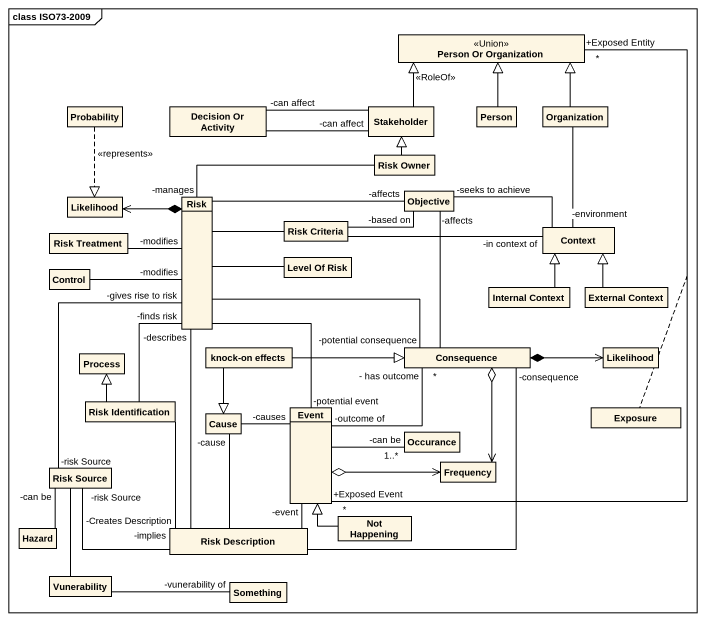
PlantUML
@startuml
mainframe class ISO73-2009
hide circle
hide empty members
class "Person Or Organization" as Person_Or_Organization <<Union>>
class Probability
class "Decision Or Activity" as Decision_Or_Activity
class Stakeholder
class "Person" as Person_
class Organization
class "Risk Owner" as Risk_Owner
class Objective
class "Risk Treatment" as Risk_Treatment
class Likelihood
class Risk
class "Risk Criteria" as Risk_Criteria
class Context
class "Control" as Control_
class "Level Of Risk" as Level_Of_Risk
class "Internal Context" as Internal_Context
class "External Context" as External_Context
class "knock-on effects" as knock_on_effects
class Consequence
class "Likelihood" as Likelihood_2
class "Process" as Process_
class "Risk Identification" as Risk_Identification
class Cause
class Event
class Exposure
class Occurance
class Frequency
class "Risk Source" as Risk_Source
class Hazard
class "Risk Description" as Risk_Description
class "Not Happening" as Not_Happening
class Vunerability
class Something
Probability ..|> Likelihood : <<represents>>
Decision_Or_Activity "-can affect" -right- Stakeholder
Decision_Or_Activity -right- "-can affect" Stakeholder
Stakeholder -up-|> Person_Or_Organization : <<RoleOf>>
Person_ -up-|> Person_Or_Organization
Organization -up-|> Person_Or_Organization
Risk_Owner -up-|> Stakeholder
Risk_Owner -left- "-manages" Risk
Objective "-seeks to achieve" -right- Context
Risk_Treatment -right- "-modifies" Risk
Risk -right- "-affects" Objective
Risk *-left-> Likelihood
Risk -right- Risk_Criteria
Risk -right- Level_Of_Risk
Risk -right- "-potential consequence" Consequence
Risk -- "-potential event" Event
Risk_Criteria -right- "-based on" Objective
Risk_Criteria -right- "-in context of" Context
Context "-environment" -up- Organization
Control_ -right- "-modifies" Risk
Internal_Context -up-|> Context
External_Context -up-|> Context
knock_on_effects -right-|> Consequence
knock_on_effects --|> Cause
Consequence -up- "-affects" Objective
Consequence *-right-> Likelihood_2
Consequence o--> Frequency
Risk_Identification -up- "-finds risk" Risk
Risk_Identification -up-|> Process_
Risk_Identification -- "-Creates Description" Risk_Description
Cause -right- "-causes" Event
Cause "-cause" -- Risk_Description
Event "+Exposed Event\n*" -up- "+Exposed Entity\n*" Person_Or_Organization
(Event, Person_Or_Organization) .. Exposure
Event "-outcome of" -up- "- has outcome\n*" Consequence
Event -right- "-can be\n1..*" Occurance
Event o-right-> Frequency
Risk_Source "-risk Source" -up- "-gives rise to risk" Risk
Hazard -up- "-can be" Risk_Source
Risk_Description -up- "-describes" Risk
Risk_Description -up- "-consequence" Consequence
Risk_Description -up- "-event" Event
Risk_Description "-implies" -left- "-risk Source" Risk_Source
Not_Happening -up-|> Event
Vunerability -up- Risk_Source
Vunerability -right- "-vunerability of" Something
@enduml
